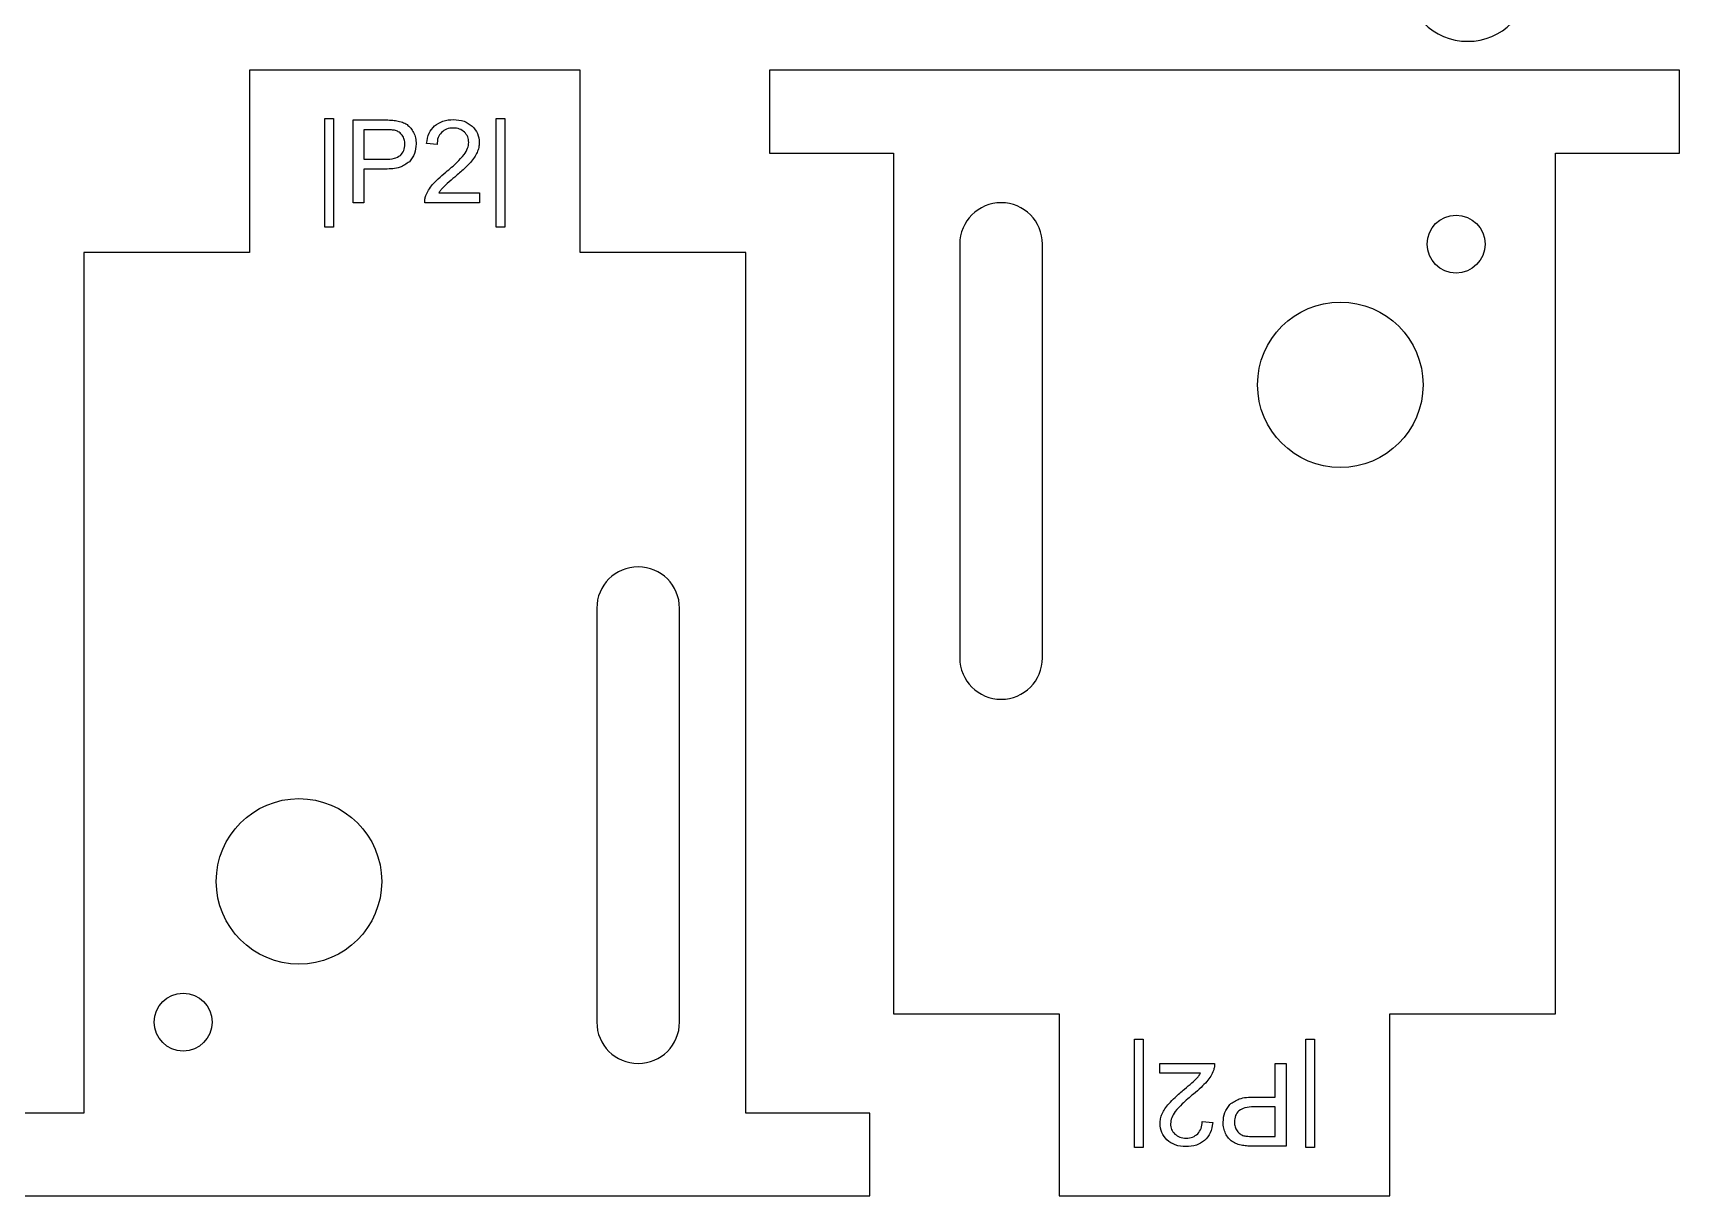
# Model space of a CAD drawing. Header units: millimetres. Extents: x -70 to 176, y 0 to 213.
# Drawn here: x 76.3 to 176.2, y 1 to 71.2 of the extents above; entities that cross this region are included whole.
import ezdxf

# ---------------------------------------------------------------- set-up
doc = ezdxf.new("R2010")
doc.units = ezdxf.units.MM
doc.layers.get('0').update_dxf_attribs({"linetype": 'CONTINUOUS'})

msp = doc.modelspace()

# ---------------------------------------------------------------- linework, layer by layer
for p, q in [((95.627, 61.001), (95.627, 66.001)), ((95.627, 66.001), (97.513, 66.001)), ((97.567, 65.411), (96.288, 65.411)), ((96.288, 65.411), (96.288, 63.624)), ((100.705, 64.51), (100.074, 64.575)), ((96.288, 63.624), (97.581, 63.624)), ((96.288, 63.034), (96.288, 61.001)), ((97.571, 63.034), (96.288, 63.034)), ((96.288, 61.001), (95.627, 61.001)), ((103.263, 61.001), (99.958, 61.001)), ((100.811, 61.591), (103.263, 61.591)), ((103.263, 61.591), (103.263, 61.001)), ((144.398, 8.41), (144.398, 9.001)), ((144.398, 9.001), (147.703, 9.001)), ((151.373, 6.968), (151.373, 9.001)), ((151.373, 9.001), (152.034, 9.001)), ((152.034, 9.001), (152.034, 4.001)), ((146.85, 8.41), (144.398, 8.41)), ((151.373, 6.378), (150.08, 6.378)), ((150.09, 6.968), (151.373, 6.968)), ((151.373, 4.591), (151.373, 6.378)), ((146.956, 5.491), (147.587, 5.426)), ((150.094, 4.591), (151.373, 4.591)), ((152.034, 4.001), (150.148, 4.001))]:
    msp.add_line(p, q)
for points in [[(154.378, 79.329, 0.617517), (158.329, 75.378, -0.511682), (159.25, 74.714), (159.25, 74.5, 1), (166.75, 74.5), (166.75, 75.818, -0.244238), (167.6, 77.455, 0.086613), (169.545, 79.4, -0.244238), (171.182, 80.25), (172.5, 80.25, 1), (172.5, 87.75), (172.286, 87.75, -0.511682), (171.622, 88.671, 0.617517), (167.671, 92.622, -0.511682), (166.75, 93.286), (166.75, 93.5, 1), (159.25, 93.5), (159.25, 92.182, -0.244238), (158.4, 90.545, 0.086613), (156.455, 88.6, -0.244238), (154.818, 87.75), (153.5, 87.75, 1), (153.5, 80.25), (153.714, 80.25, -0.511682)], [(137.3, 58.501, 1), (132.3, 58.501), (132.3, 33.501, 1), (137.3, 33.501)], [(110.361, 11.501, 1), (115.361, 11.501), (115.361, 36.501, 1), (110.361, 36.501)]]:
    msp.add_lwpolyline(points, format="xyb", close=True)
for points in [[(71.861, 6.001), (71.861, 1.001), (126.861, 1.001), (126.861, 6.001), (119.361, 6.001), (119.361, 58.001), (109.361, 58.001), (109.361, 69.001), (89.361, 69.001), (89.361, 58.001), (79.361, 58.001), (79.361, 6.001)], [(175.8, 64.001), (175.8, 69.001), (120.8, 69.001), (120.8, 64.001), (128.3, 64.001), (128.3, 12.001), (138.3, 12.001), (138.3, 1.001), (158.3, 1.001), (158.3, 12.001), (168.3, 12.001), (168.3, 64.001)], [(94.45, 66.086), (94.45, 59.531), (93.915, 59.531), (93.915, 66.086)], [(104.808, 66.086), (104.808, 59.531), (104.273, 59.531), (104.273, 66.086)], [(142.853, 3.915), (142.853, 10.471), (143.388, 10.471), (143.388, 3.915)], [(153.211, 3.915), (153.211, 10.471), (153.747, 10.471), (153.747, 3.915)]]:
    msp.add_lwpolyline(points, close=True)
for centre, radius in [((162.3, 58.501), 1.75), ((155.3, 50.001), 5), ((92.361, 20.001), 5), ((85.361, 11.501), 1.75)]:
    msp.add_circle(centre, radius)
for points, knots in [([(97.513, 66.001), (97.659, 66), (97.914, 66), (98.166, 65.967), (98.273, 65.953)], [0, 0, 0, 0, 0.04392825, 0.0762724, 0.0762724, 0.0762724, 0.0762724]), ([(100.562, 65.651), (100.722, 65.759), (101.064, 65.99), (101.477, 66.01), (101.698, 66.021)], [0, 0, 0, 0, 0.0567843, 0.1214839, 0.1214839, 0.1214839, 0.1214839]), ([(101.698, 66.021), (101.92, 66.009), (102.34, 65.986), (102.678, 65.738), (102.837, 65.622)], [0, 0, 0, 0, 0.0652285, 0.1230337, 0.1230337, 0.1230337, 0.1230337]), ([(98.185, 65.366), (98.106, 65.379), (97.901, 65.412), (97.694, 65.411), (97.567, 65.411)], [0, 0, 0, 0, 0.02402053, 0.0619801, 0.0619801, 0.0619801, 0.0619801]), ([(98.603, 65.071), (98.546, 65.139), (98.433, 65.275), (98.267, 65.336), (98.185, 65.366)], [0, 0, 0, 0, 0.0261068, 0.05194995, 0.05194995, 0.05194995, 0.05194995]), ([(98.273, 65.953), (98.389, 65.93), (98.607, 65.885), (98.8, 65.773), (98.891, 65.719)], [0, 0, 0, 0, 0.0350037, 0.06640885, 0.06640885, 0.06640885, 0.06640885]), ([(98.761, 64.534), (98.756, 64.634), (98.745, 64.825), (98.649, 64.991), (98.603, 65.071)], [0, 0, 0, 0, 0.02938703, 0.05671109, 0.05671109, 0.05671109, 0.05671109]), ([(98.891, 65.719), (98.97, 65.655), (99.136, 65.52), (99.238, 65.333), (99.291, 65.237)], [0, 0, 0, 0, 0.03053409, 0.06325832, 0.06325832, 0.06325832, 0.06325832]), ([(99.291, 65.237), (99.336, 65.13), (99.426, 64.911), (99.437, 64.675), (99.443, 64.555)], [0, 0, 0, 0, 0.03450337, 0.07034596, 0.07034596, 0.07034596, 0.07034596]), ([(100.074, 64.575), (100.106, 64.792), (100.165, 65.199), (100.435, 65.507), (100.562, 65.651)], [0, 0, 0, 0, 0.0640876, 0.1204172, 0.1204172, 0.1204172, 0.1204172]), ([(100.975, 65.247), (100.897, 65.145), (100.731, 64.929), (100.714, 64.656), (100.705, 64.51)], [0, 0, 0, 0, 0.03751794, 0.08003354, 0.08003354, 0.08003354, 0.08003354]), ([(101.684, 65.513), (101.546, 65.504), (101.282, 65.487), (101.074, 65.325), (100.975, 65.247)], [0, 0, 0, 0, 0.04045491, 0.07735178, 0.07735178, 0.07735178, 0.07735178]), ([(102.364, 65.262), (102.268, 65.335), (102.067, 65.488), (101.815, 65.504), (101.684, 65.513)], [0, 0, 0, 0, 0.03545223, 0.07395178, 0.07395178, 0.07395178, 0.07395178]), ([(102.625, 64.647), (102.615, 64.764), (102.593, 64.997), (102.441, 65.174), (102.364, 65.262)], [0, 0, 0, 0, 0.03426405, 0.06836263, 0.06836263, 0.06836263, 0.06836263]), ([(102.837, 65.622), (102.959, 65.481), (103.205, 65.196), (103.239, 64.821), (103.256, 64.633)], [0, 0, 0, 0, 0.0546459, 0.10988, 0.10988, 0.10988, 0.10988]), ([(98.492, 63.862), (98.57, 63.953), (98.736, 64.146), (98.752, 64.4), (98.761, 64.534)], [0, 0, 0, 0, 0.03512901, 0.07416949, 0.07416949, 0.07416949, 0.07416949]), ([(99.443, 64.555), (99.427, 64.352), (99.397, 63.952), (99.156, 63.632), (99.037, 63.475)], [0, 0, 0, 0, 0.0597441, 0.1174894, 0.1174894, 0.1174894, 0.1174894]), ([(102.339, 63.908), (102.422, 64.031), (102.575, 64.255), (102.61, 64.524), (102.625, 64.647)], [0, 0, 0, 0, 0.0436421, 0.08020486, 0.08020486, 0.08020486, 0.08020486]), ([(103.134, 64.043), (103.083, 63.942), (102.972, 63.721), (102.812, 63.534), (102.726, 63.433)], [0, 0, 0, 0, 0.03394326, 0.07364205, 0.07364205, 0.07364205, 0.07364205]), ([(103.256, 64.633), (103.251, 64.533), (103.24, 64.33), (103.169, 64.14), (103.134, 64.043)], [0, 0, 0, 0, 0.02991573, 0.06057749, 0.06057749, 0.06057749, 0.06057749]), ([(99.037, 63.475), (98.853, 63.347), (98.417, 63.044), (97.881, 63.037), (97.571, 63.034)], [0, 0, 0, 0, 0.06589, 0.156267, 0.156267, 0.156267, 0.156267]), ([(97.581, 63.624), (97.769, 63.626), (98.095, 63.629), (98.374, 63.793), (98.492, 63.862)], [0, 0, 0, 0, 0.05514998, 0.09557049, 0.09557049, 0.09557049, 0.09557049]), ([(101.237, 62.849), (101.472, 63.042), (101.867, 63.366), (102.203, 63.752), (102.339, 63.908)], [0, 0, 0, 0, 0.0908436, 0.1530435, 0.1530435, 0.1530435, 0.1530435]), ([(102.726, 63.433), (102.601, 63.304), (102.301, 62.995), (101.972, 62.716), (101.78, 62.553)], [0, 0, 0, 0, 0.0536903, 0.1292981, 0.1292981, 0.1292981, 0.1292981]), ([(100.03, 61.427), (100.08, 61.541), (100.185, 61.781), (100.349, 61.985), (100.434, 62.092)], [0, 0, 0, 0, 0.03731353, 0.07811772, 0.07811772, 0.07811772, 0.07811772]), ([(100.434, 62.092), (100.545, 62.212), (100.796, 62.483), (101.079, 62.718), (101.237, 62.849)], [0, 0, 0, 0, 0.0489963, 0.1104866, 0.1104866, 0.1104866, 0.1104866]), ([(101.78, 62.553), (101.626, 62.425), (101.384, 62.222), (101.155, 62.004), (101.07, 61.923)], [0, 0, 0, 0, 0.05977239, 0.09485003, 0.09485003, 0.09485003, 0.09485003]), ([(99.958, 61.001), (99.959, 61.074), (99.962, 61.22), (100.007, 61.358), (100.03, 61.427)], [0, 0, 0, 0, 0.02179108, 0.04344832, 0.04344832, 0.04344832, 0.04344832]), ([(101.07, 61.923), (101.021, 61.869), (100.926, 61.765), (100.848, 61.647), (100.811, 61.591)], [0, 0, 0, 0, 0.0219142, 0.04222052, 0.04222052, 0.04222052, 0.04222052]), ([(147.703, 9.001), (147.702, 8.927), (147.699, 8.782), (147.654, 8.643), (147.631, 8.574)], [0, 0, 0, 0, 0.02179108, 0.04344832, 0.04344832, 0.04344832, 0.04344832]), ([(145.882, 7.449), (146.035, 7.576), (146.278, 7.779), (146.506, 7.997), (146.591, 8.078)], [0, 0, 0, 0, 0.05977239, 0.09485003, 0.09485003, 0.09485003, 0.09485003]), ([(146.591, 8.078), (146.64, 8.132), (146.735, 8.236), (146.813, 8.354), (146.85, 8.41)], [0, 0, 0, 0, 0.0219142, 0.04222052, 0.04222052, 0.04222052, 0.04222052]), ([(147.631, 8.574), (147.581, 8.46), (147.476, 8.22), (147.312, 8.016), (147.227, 7.909)], [0, 0, 0, 0, 0.03731353, 0.07811772, 0.07811772, 0.07811772, 0.07811772]), ([(144.935, 6.569), (145.06, 6.697), (145.36, 7.007), (145.689, 7.286), (145.882, 7.449)], [0, 0, 0, 0, 0.0536903, 0.1292981, 0.1292981, 0.1292981, 0.1292981]), ([(146.424, 7.152), (146.189, 6.96), (145.794, 6.635), (145.458, 6.25), (145.322, 6.093)], [0, 0, 0, 0, 0.0908436, 0.1530435, 0.1530435, 0.1530435, 0.1530435]), ([(147.227, 7.909), (147.116, 7.789), (146.865, 7.519), (146.582, 7.283), (146.424, 7.152)], [0, 0, 0, 0, 0.0489963, 0.1104866, 0.1104866, 0.1104866, 0.1104866]), ([(144.528, 5.958), (144.578, 6.06), (144.689, 6.28), (144.849, 6.468), (144.935, 6.569)], [0, 0, 0, 0, 0.03394326, 0.07364205, 0.07364205, 0.07364205, 0.07364205]), ([(145.322, 6.093), (145.239, 5.971), (145.086, 5.746), (145.051, 5.477), (145.036, 5.355)], [0, 0, 0, 0, 0.0436421, 0.08020486, 0.08020486, 0.08020486, 0.08020486]), ([(148.218, 5.447), (148.234, 5.65), (148.265, 6.049), (148.505, 6.369), (148.624, 6.526)], [0, 0, 0, 0, 0.0597441, 0.1174894, 0.1174894, 0.1174894, 0.1174894]), ([(148.624, 6.526), (148.808, 6.654), (149.244, 6.958), (149.78, 6.964), (150.09, 6.968)], [0, 0, 0, 0, 0.06589, 0.156267, 0.156267, 0.156267, 0.156267]), ([(149.169, 6.139), (149.091, 6.048), (148.925, 5.855), (148.909, 5.601), (148.9, 5.467)], [0, 0, 0, 0, 0.03512901, 0.07416949, 0.07416949, 0.07416949, 0.07416949]), ([(150.08, 6.378), (149.892, 6.376), (149.566, 6.372), (149.287, 6.208), (149.169, 6.139)], [0, 0, 0, 0, 0.05514998, 0.09557049, 0.09557049, 0.09557049, 0.09557049]), ([(144.405, 5.368), (144.41, 5.468), (144.421, 5.671), (144.492, 5.862), (144.528, 5.958)], [0, 0, 0, 0, 0.02991573, 0.06057749, 0.06057749, 0.06057749, 0.06057749]), ([(144.824, 4.379), (144.702, 4.521), (144.456, 4.805), (144.422, 5.18), (144.405, 5.368)], [0, 0, 0, 0, 0.0546459, 0.10988, 0.10988, 0.10988, 0.10988]), ([(145.036, 5.355), (145.046, 5.238), (145.068, 5.005), (145.221, 4.827), (145.297, 4.739)], [0, 0, 0, 0, 0.03426405, 0.06836263, 0.06836263, 0.06836263, 0.06836263]), ([(146.686, 4.754), (146.764, 4.856), (146.93, 5.073), (146.947, 5.346), (146.956, 5.491)], [0, 0, 0, 0, 0.03751794, 0.08003354, 0.08003354, 0.08003354, 0.08003354]), ([(147.587, 5.426), (147.555, 5.209), (147.496, 4.802), (147.226, 4.494), (147.099, 4.35)], [0, 0, 0, 0, 0.0640876, 0.1204172, 0.1204172, 0.1204172, 0.1204172]), ([(148.37, 4.765), (148.325, 4.872), (148.235, 5.09), (148.224, 5.326), (148.218, 5.447)], [0, 0, 0, 0, 0.03450337, 0.07034596, 0.07034596, 0.07034596, 0.07034596]), ([(148.9, 5.467), (148.906, 5.368), (148.916, 5.176), (149.012, 5.01), (149.059, 4.93)], [0, 0, 0, 0, 0.02938703, 0.05671109, 0.05671109, 0.05671109, 0.05671109]), ([(145.963, 3.98), (145.741, 3.992), (145.321, 4.015), (144.983, 4.263), (144.824, 4.379)], [0, 0, 0, 0, 0.0652285, 0.1230337, 0.1230337, 0.1230337, 0.1230337]), ([(145.297, 4.739), (145.393, 4.666), (145.594, 4.513), (145.846, 4.497), (145.977, 4.488)], [0, 0, 0, 0, 0.03545223, 0.07395178, 0.07395178, 0.07395178, 0.07395178]), ([(147.099, 4.35), (146.939, 4.242), (146.597, 4.012), (146.184, 3.991), (145.963, 3.98)], [0, 0, 0, 0, 0.0567843, 0.1214839, 0.1214839, 0.1214839, 0.1214839]), ([(145.977, 4.488), (146.115, 4.497), (146.379, 4.514), (146.587, 4.677), (146.686, 4.754)], [0, 0, 0, 0, 0.04045491, 0.07735178, 0.07735178, 0.07735178, 0.07735178]), ([(148.77, 4.282), (148.691, 4.347), (148.525, 4.481), (148.423, 4.668), (148.37, 4.765)], [0, 0, 0, 0, 0.03053409, 0.06325832, 0.06325832, 0.06325832, 0.06325832]), ([(149.388, 4.048), (149.272, 4.072), (149.054, 4.116), (148.861, 4.229), (148.77, 4.282)], [0, 0, 0, 0, 0.0350037, 0.06640885, 0.06640885, 0.06640885, 0.06640885]), ([(149.059, 4.93), (149.115, 4.862), (149.229, 4.726), (149.394, 4.665), (149.476, 4.635)], [0, 0, 0, 0, 0.0261068, 0.05194995, 0.05194995, 0.05194995, 0.05194995]), ([(150.148, 4.001), (150.002, 4.001), (149.747, 4.002), (149.495, 4.034), (149.388, 4.048)], [0, 0, 0, 0, 0.04392825, 0.0762724, 0.0762724, 0.0762724, 0.0762724]), ([(149.476, 4.635), (149.556, 4.622), (149.76, 4.589), (149.967, 4.59), (150.094, 4.591)], [0, 0, 0, 0, 0.02402053, 0.0619801, 0.0619801, 0.0619801, 0.0619801])]:
    msp.add_open_spline(points, degree=3, knots=knots)

doc.saveas('drawing.dxf')
